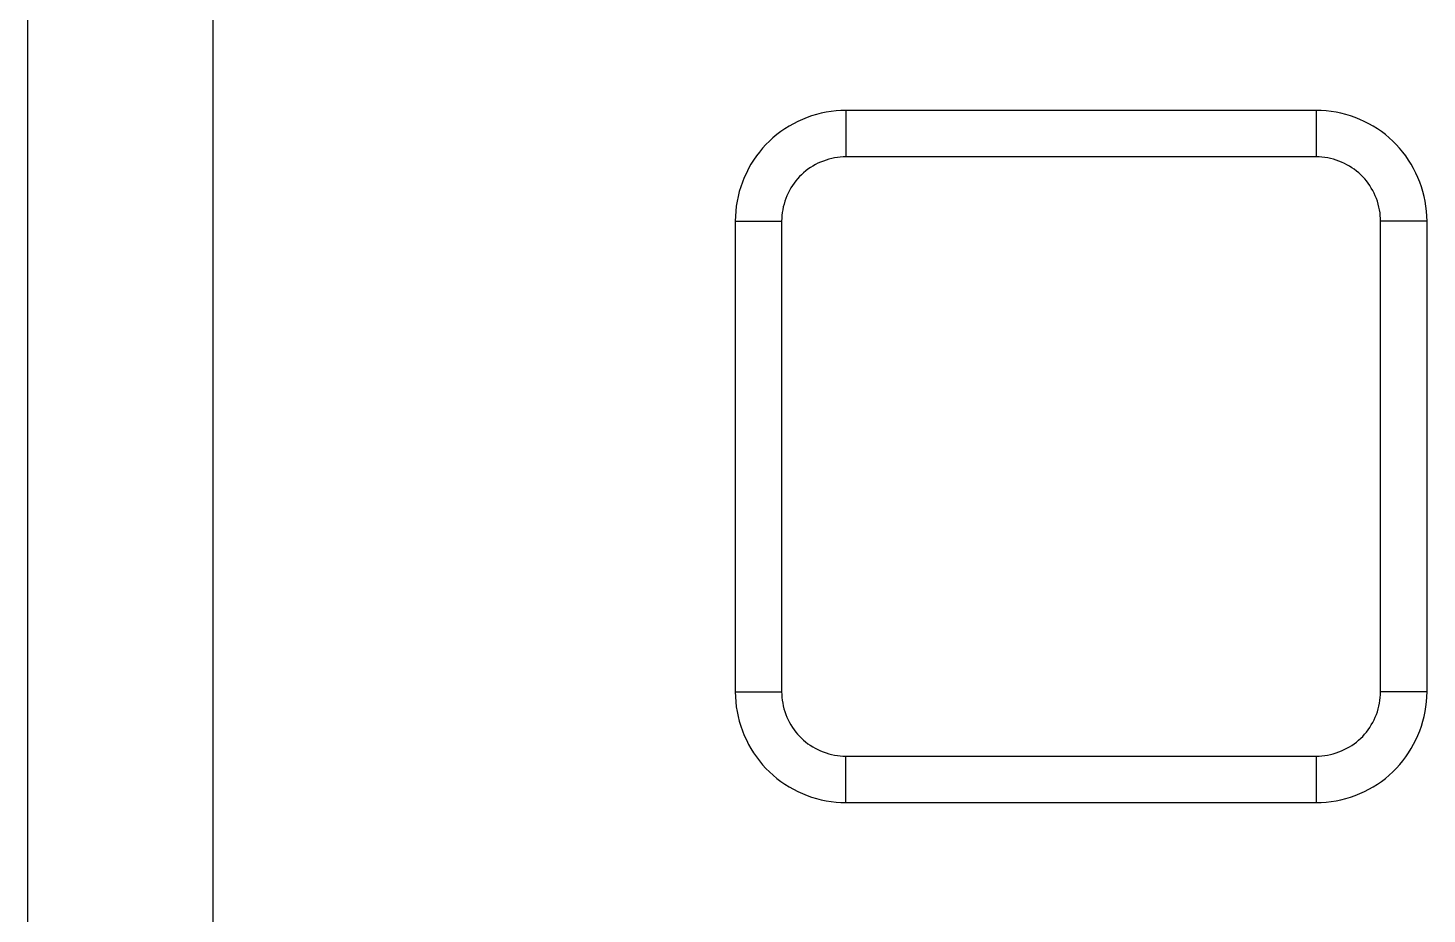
# Model space of a CAD drawing. Extents: x 0 to 290, y 0 to 931.
# Drawn here: x 172.53 to 192.75, y 816.41 to 829.21 of the extents above; entities that cross this region are included whole.
import ezdxf

# ---------------------------------------------------------------- set-up
doc = ezdxf.new("R2010")
doc.units = 0
doc.layers.add('-15N-THT. THIẾT BỊ ĐÓNG MỞ', color=40, linetype='CONTINUOUS')

# ---------------------------------------------------------------- blocks, each defined once
blk = doc.blocks.new('06 - N - SC VSD ATV630D55~D90N4')
at = {"layer": '-15N-THT. THIẾT BỊ ĐÓNG MỞ'}
for p, q in [((27.527, 307.437), (27.527, 419.837)), ((30.2, 419.82), (30.2, 307.42)), ((38.788, 362.216), (38.721, 362.189)), ((38.855, 362.24), (38.788, 362.216)), ((38.924, 362.261), (38.855, 362.24)), ((38.994, 362.279), (38.924, 362.261)), ((39.064, 362.293), (38.994, 362.279)), ((39.135, 362.305), (39.064, 362.293)), ((39.207, 362.313), (39.135, 362.305)), ((39.278, 362.318), (39.207, 362.313)), ((39.35, 362.32), (39.278, 362.318)), ((46.15, 362.32), (39.35, 362.32)), ((39.35, 362.32), (39.35, 362.304)), ((39.35, 362.304), (39.35, 362.285)), ((39.35, 362.285), (39.35, 362.262)), ((39.35, 362.262), (39.35, 362.237)), ((39.35, 362.237), (39.35, 362.208)), ((39.35, 362.208), (39.35, 362.177)), ((46.222, 362.318), (46.15, 362.32)), ((46.15, 362.32), (46.15, 362.304)), ((46.15, 362.304), (46.15, 362.285)), ((46.15, 362.285), (46.15, 362.262)), ((46.15, 362.262), (46.15, 362.237)), ((46.15, 362.237), (46.15, 362.208)), ((46.15, 362.208), (46.15, 362.177)), ((46.293, 362.313), (46.222, 362.318)), ((46.365, 362.305), (46.293, 362.313)), ((46.436, 362.293), (46.365, 362.305)), ((46.506, 362.278), (46.436, 362.293)), ((46.576, 362.261), (46.506, 362.278)), ((46.645, 362.24), (46.576, 362.261)), ((46.712, 362.216), (46.645, 362.24)), ((46.779, 362.189), (46.712, 362.216)), ((38.409, 362.013), (38.352, 361.97)), ((38.468, 362.054), (38.409, 362.013)), ((38.529, 362.092), (38.468, 362.054)), ((38.591, 362.127), (38.529, 362.092)), ((38.655, 362.159), (38.591, 362.127)), ((38.721, 362.189), (38.655, 362.159)), ((39.35, 362.177), (39.35, 362.143)), ((39.35, 362.143), (39.35, 362.106)), ((39.35, 362.106), (39.35, 362.068)), ((39.35, 362.068), (39.35, 362.027)), ((39.35, 362.027), (39.35, 361.984)), ((46.15, 362.177), (46.15, 362.143)), ((46.15, 362.143), (46.15, 362.106)), ((46.15, 362.106), (46.15, 362.068)), ((46.15, 362.068), (46.15, 362.027)), ((46.15, 362.027), (46.15, 361.984)), ((46.844, 362.159), (46.779, 362.189)), ((46.908, 362.127), (46.844, 362.159)), ((46.971, 362.092), (46.908, 362.127)), ((47.032, 362.054), (46.971, 362.092)), ((47.091, 362.013), (47.032, 362.054)), ((47.148, 361.97), (47.091, 362.013)), ((38.193, 361.825), (38.145, 361.773)), ((38.244, 361.876), (38.193, 361.825)), ((38.296, 361.924), (38.244, 361.876)), ((38.352, 361.97), (38.296, 361.924)), ((39.35, 361.984), (39.35, 361.939)), ((39.35, 361.939), (39.35, 361.893)), ((39.35, 361.893), (39.35, 361.846)), ((39.35, 361.846), (39.35, 361.798)), ((39.35, 361.798), (39.35, 361.749)), ((46.15, 361.893), (46.149, 361.846)), ((46.149, 361.846), (46.149, 361.798)), ((46.149, 361.798), (46.149, 361.749)), ((46.15, 361.984), (46.15, 361.939)), ((46.15, 361.939), (46.15, 361.893)), ((47.203, 361.925), (47.148, 361.97)), ((47.255, 361.877), (47.203, 361.925)), ((47.306, 361.826), (47.255, 361.877)), ((47.354, 361.774), (47.306, 361.826)), ((38.016, 361.602), (37.978, 361.541)), ((38.057, 361.661), (38.016, 361.602)), ((38.1, 361.718), (38.057, 361.661)), ((38.145, 361.773), (38.1, 361.718)), ((39.064, 361.603), (39.024, 361.588)), ((39.105, 361.615), (39.064, 361.603)), ((39.146, 361.625), (39.105, 361.615)), ((39.187, 361.634), (39.146, 361.625)), ((39.228, 361.641), (39.187, 361.634)), ((39.269, 361.645), (39.228, 361.641)), ((39.31, 361.648), (39.269, 361.645)), ((39.35, 361.649), (39.31, 361.648)), ((39.35, 361.749), (39.35, 361.699)), ((39.35, 361.699), (39.35, 361.649)), ((46.149, 361.649), (39.35, 361.649)), ((46.149, 361.749), (46.149, 361.699)), ((46.149, 361.699), (46.149, 361.649)), ((46.192, 361.648), (46.149, 361.649)), ((46.232, 361.645), (46.192, 361.648)), ((46.273, 361.64), (46.232, 361.645)), ((46.315, 361.633), (46.273, 361.64)), ((46.356, 361.625), (46.315, 361.633)), ((46.396, 361.614), (46.356, 361.625)), ((46.437, 361.602), (46.396, 361.614)), ((46.477, 361.588), (46.437, 361.602)), ((47.4, 361.718), (47.354, 361.774)), ((47.443, 361.661), (47.4, 361.718)), ((47.484, 361.602), (47.443, 361.661)), ((47.522, 361.541), (47.484, 361.602)), ((37.911, 361.414), (37.881, 361.349)), ((37.943, 361.479), (37.911, 361.414)), ((37.978, 361.541), (37.943, 361.479)), ((38.708, 361.391), (38.679, 361.363)), ((38.738, 361.419), (38.708, 361.391)), ((38.769, 361.445), (38.738, 361.419)), ((38.802, 361.47), (38.769, 361.445)), ((38.836, 361.493), (38.802, 361.47)), ((38.872, 361.515), (38.836, 361.493)), ((38.909, 361.536), (38.872, 361.515)), ((38.946, 361.555), (38.909, 361.536)), ((38.985, 361.573), (38.946, 361.555)), ((39.024, 361.588), (38.985, 361.573)), ((46.516, 361.572), (46.477, 361.588)), ((46.555, 361.554), (46.516, 361.572)), ((46.593, 361.535), (46.555, 361.554)), ((46.629, 361.514), (46.593, 361.535)), ((46.665, 361.492), (46.629, 361.514)), ((46.699, 361.469), (46.665, 361.492)), ((46.732, 361.444), (46.699, 361.469)), ((46.763, 361.418), (46.732, 361.444)), ((46.793, 361.391), (46.763, 361.418)), ((47.557, 361.479), (47.522, 361.541)), ((47.589, 361.415), (47.557, 361.479)), ((47.619, 361.349), (47.589, 361.415)), ((37.83, 361.215), (37.809, 361.146)), ((37.854, 361.282), (37.83, 361.215)), ((37.881, 361.349), (37.854, 361.282)), ((38.556, 361.199), (38.535, 361.163)), ((38.578, 361.235), (38.556, 361.199)), ((38.601, 361.269), (38.578, 361.235)), ((38.626, 361.302), (38.601, 361.269)), ((38.652, 361.333), (38.626, 361.302)), ((38.679, 361.363), (38.652, 361.333)), ((46.821, 361.362), (46.793, 361.391)), ((46.849, 361.332), (46.821, 361.362)), ((46.875, 361.301), (46.849, 361.332)), ((46.9, 361.268), (46.875, 361.301)), ((46.923, 361.234), (46.9, 361.268)), ((46.945, 361.198), (46.923, 361.234)), ((46.966, 361.161), (46.945, 361.198)), ((47.646, 361.282), (47.619, 361.349)), ((47.67, 361.215), (47.646, 361.282)), ((47.691, 361.146), (47.67, 361.215)), ((37.777, 361.006), (37.765, 360.935)), ((37.792, 361.076), (37.777, 361.006)), ((37.809, 361.146), (37.792, 361.076)), ((38.468, 361.007), (38.456, 360.966)), ((38.482, 361.047), (38.468, 361.007)), ((38.498, 361.086), (38.482, 361.047)), ((38.516, 361.125), (38.498, 361.086)), ((38.535, 361.163), (38.516, 361.125)), ((46.985, 361.124), (46.966, 361.161)), ((47.003, 361.085), (46.985, 361.124)), ((47.018, 361.046), (47.003, 361.085)), ((47.032, 361.006), (47.018, 361.046)), ((47.045, 360.965), (47.032, 361.006)), ((47.709, 361.076), (47.691, 361.146)), ((47.723, 361.006), (47.709, 361.076)), ((47.735, 360.935), (47.723, 361.006)), ((37.752, 360.792), (37.75, 360.72)), ((37.757, 360.863), (37.752, 360.792)), ((37.765, 360.935), (37.757, 360.863)), ((38.425, 360.802), (38.422, 360.762)), ((38.43, 360.843), (38.425, 360.802)), ((38.437, 360.885), (38.43, 360.843)), ((38.445, 360.926), (38.437, 360.885)), ((38.456, 360.966), (38.445, 360.926)), ((47.055, 360.924), (47.045, 360.965)), ((47.064, 360.883), (47.055, 360.924)), ((47.071, 360.842), (47.064, 360.883)), ((47.075, 360.801), (47.071, 360.842)), ((47.078, 360.76), (47.075, 360.801)), ((47.743, 360.864), (47.735, 360.935)), ((47.748, 360.792), (47.743, 360.864)), ((47.75, 360.72), (47.748, 360.792)), ((37.75, 360.72), (37.75, 353.92)), ((37.75, 360.72), (37.766, 360.72)), ((37.766, 360.72), (37.785, 360.72)), ((37.785, 360.72), (37.808, 360.72)), ((37.808, 360.72), (37.833, 360.72)), ((37.833, 360.72), (37.862, 360.72)), ((37.862, 360.72), (37.893, 360.72)), ((37.893, 360.72), (37.927, 360.72)), ((37.927, 360.72), (37.964, 360.72)), ((37.964, 360.72), (38.002, 360.72)), ((38.002, 360.72), (38.043, 360.72)), ((38.043, 360.72), (38.086, 360.72)), ((38.086, 360.72), (38.131, 360.72)), ((38.131, 360.72), (38.177, 360.72)), ((38.177, 360.72), (38.224, 360.719)), ((38.224, 360.719), (38.272, 360.719)), ((38.272, 360.719), (38.321, 360.719)), ((38.321, 360.719), (38.371, 360.719)), ((38.371, 360.719), (38.421, 360.719)), ((38.422, 360.762), (38.421, 360.719)), ((38.421, 360.719), (38.421, 353.92)), ((47.079, 360.72), (47.078, 360.76)), ((47.129, 360.72), (47.079, 360.72)), ((47.079, 353.921), (47.079, 360.72)), ((47.228, 360.72), (47.129, 360.72)), ((47.276, 360.72), (47.228, 360.72)), ((47.323, 360.72), (47.276, 360.72)), ((47.369, 360.72), (47.323, 360.72)), ((47.457, 360.72), (47.369, 360.72)), ((47.498, 360.72), (47.457, 360.72)), ((47.573, 360.72), (47.498, 360.72)), ((47.607, 360.72), (47.573, 360.72)), ((47.715, 360.72), (47.607, 360.72)), ((47.734, 360.72), (47.715, 360.72)), ((47.75, 360.72), (47.734, 360.72)), ((47.75, 353.92), (47.75, 360.72)), ((37.75, 353.92), (37.752, 353.848)), ((37.75, 353.92), (37.766, 353.92)), ((37.766, 353.92), (37.862, 353.92)), ((37.862, 353.92), (37.893, 353.92)), ((37.893, 353.92), (37.964, 353.92)), ((37.964, 353.92), (38.002, 353.92)), ((38.002, 353.92), (38.086, 353.92)), ((38.086, 353.92), (38.131, 353.92)), ((38.131, 353.92), (38.224, 353.92)), ((38.224, 353.92), (38.272, 353.92)), ((38.272, 353.92), (38.321, 353.92)), ((38.321, 353.92), (38.371, 353.92)), ((38.371, 353.92), (38.421, 353.92)), ((38.421, 353.92), (38.422, 353.88)), ((47.078, 353.879), (47.079, 353.921)), ((47.129, 353.921), (47.079, 353.921)), ((47.179, 353.921), (47.129, 353.921)), ((47.228, 353.921), (47.179, 353.921)), ((47.276, 353.921), (47.228, 353.921)), ((47.323, 353.92), (47.276, 353.921)), ((47.369, 353.92), (47.323, 353.92)), ((47.414, 353.92), (47.369, 353.92)), ((47.457, 353.92), (47.414, 353.92)), ((47.498, 353.92), (47.457, 353.92)), ((47.536, 353.92), (47.498, 353.92)), ((47.573, 353.92), (47.536, 353.92)), ((47.607, 353.92), (47.573, 353.92)), ((47.638, 353.92), (47.607, 353.92)), ((47.667, 353.92), (47.638, 353.92)), ((47.692, 353.92), (47.667, 353.92)), ((47.715, 353.92), (47.692, 353.92)), ((47.734, 353.92), (47.715, 353.92)), ((47.75, 353.92), (47.734, 353.92)), ((47.748, 353.848), (47.75, 353.92)), ((37.752, 353.848), (37.757, 353.776)), ((37.757, 353.776), (37.765, 353.705)), ((38.422, 353.88), (38.425, 353.839)), ((38.425, 353.839), (38.429, 353.798)), ((38.429, 353.798), (38.436, 353.757)), ((38.436, 353.757), (38.445, 353.716)), ((38.445, 353.716), (38.455, 353.675)), ((47.044, 353.674), (47.055, 353.714)), ((47.055, 353.714), (47.063, 353.755)), ((47.063, 353.755), (47.07, 353.796)), ((47.07, 353.796), (47.075, 353.838)), ((47.075, 353.838), (47.078, 353.879)), ((47.735, 353.705), (47.743, 353.777)), ((47.743, 353.777), (47.748, 353.848)), ((37.765, 353.705), (37.777, 353.634)), ((37.777, 353.634), (37.791, 353.564)), ((37.791, 353.564), (37.809, 353.494)), ((38.455, 353.675), (38.468, 353.634)), ((38.468, 353.634), (38.482, 353.594)), ((38.482, 353.594), (38.497, 353.555)), ((38.497, 353.555), (38.515, 353.516)), ((38.515, 353.516), (38.534, 353.479)), ((46.965, 353.477), (46.984, 353.515)), ((46.984, 353.515), (47.002, 353.554)), ((47.002, 353.554), (47.018, 353.593)), ((47.018, 353.593), (47.032, 353.633)), ((47.032, 353.633), (47.044, 353.674)), ((47.691, 353.494), (47.708, 353.564)), ((47.708, 353.564), (47.723, 353.634)), ((47.723, 353.634), (47.735, 353.705)), ((37.809, 353.494), (37.83, 353.425)), ((37.83, 353.425), (37.854, 353.358)), ((37.854, 353.358), (37.881, 353.291)), ((38.534, 353.479), (38.555, 353.442)), ((38.555, 353.442), (38.577, 353.406)), ((38.577, 353.406), (38.6, 353.372)), ((38.6, 353.372), (38.625, 353.339)), ((38.625, 353.339), (38.651, 353.308)), ((38.651, 353.308), (38.679, 353.278)), ((46.821, 353.277), (46.848, 353.307)), ((46.848, 353.307), (46.874, 353.338)), ((46.874, 353.338), (46.899, 353.371)), ((46.899, 353.371), (46.922, 353.405)), ((46.922, 353.405), (46.944, 353.441)), ((46.944, 353.441), (46.965, 353.477)), ((47.619, 353.291), (47.646, 353.358)), ((47.646, 353.358), (47.67, 353.426)), ((47.67, 353.426), (47.691, 353.494)), ((37.881, 353.291), (37.911, 353.225)), ((37.911, 353.225), (37.943, 353.161)), ((37.943, 353.161), (37.978, 353.099)), ((38.679, 353.278), (38.707, 353.249)), ((38.707, 353.249), (38.737, 353.222)), ((38.737, 353.222), (38.768, 353.196)), ((38.768, 353.196), (38.801, 353.171)), ((38.801, 353.171), (38.835, 353.148)), ((38.835, 353.148), (38.871, 353.126)), ((38.871, 353.126), (38.907, 353.105)), ((38.907, 353.105), (38.945, 353.086)), ((46.554, 353.085), (46.591, 353.104)), ((46.591, 353.104), (46.628, 353.125)), ((46.628, 353.125), (46.664, 353.147)), ((46.664, 353.147), (46.698, 353.17)), ((46.698, 353.17), (46.731, 353.195)), ((46.731, 353.195), (46.762, 353.221)), ((46.762, 353.221), (46.792, 353.249)), ((46.792, 353.249), (46.821, 353.277)), ((47.522, 353.099), (47.557, 353.162)), ((47.557, 353.162), (47.589, 353.226)), ((47.589, 353.226), (47.619, 353.291)), ((37.978, 353.099), (38.016, 353.038)), ((38.016, 353.038), (38.057, 352.979)), ((38.057, 352.979), (38.1, 352.921)), ((38.1, 352.921), (38.146, 352.866)), ((38.945, 353.086), (38.984, 353.068)), ((38.984, 353.068), (39.023, 353.052)), ((39.023, 353.052), (39.063, 353.038)), ((39.063, 353.038), (39.104, 353.026)), ((39.104, 353.026), (39.144, 353.015)), ((39.144, 353.015), (39.185, 353.007)), ((39.185, 353.007), (39.227, 353)), ((39.227, 353), (39.268, 352.995)), ((39.268, 352.995), (39.308, 352.992)), ((39.308, 352.992), (39.351, 352.991)), ((39.351, 352.991), (46.15, 352.991)), ((39.351, 352.941), (39.351, 352.991)), ((39.351, 352.891), (39.351, 352.941)), ((46.15, 352.991), (46.191, 352.992)), ((46.15, 352.991), (46.15, 352.32)), ((46.191, 352.992), (46.231, 352.995)), ((46.231, 352.995), (46.272, 352.999)), ((46.272, 352.999), (46.313, 353.006)), ((46.313, 353.006), (46.354, 353.015)), ((46.354, 353.015), (46.395, 353.025)), ((46.395, 353.025), (46.436, 353.038)), ((46.436, 353.038), (46.476, 353.052)), ((46.476, 353.052), (46.515, 353.067)), ((46.515, 353.067), (46.554, 353.085)), ((47.355, 352.868), (47.4, 352.922)), ((47.4, 352.922), (47.443, 352.979)), ((47.443, 352.979), (47.484, 353.038)), ((47.484, 353.038), (47.522, 353.099)), ((38.146, 352.866), (38.194, 352.814)), ((38.194, 352.814), (38.245, 352.763)), ((38.245, 352.763), (38.297, 352.715)), ((38.297, 352.715), (38.352, 352.67)), ((39.35, 352.747), (39.351, 352.794)), ((39.35, 352.701), (39.35, 352.747)), ((39.35, 352.656), (39.35, 352.701)), ((39.351, 352.842), (39.351, 352.891)), ((39.351, 352.794), (39.351, 352.842)), ((47.149, 352.67), (47.204, 352.716)), ((47.204, 352.716), (47.256, 352.764)), ((47.256, 352.764), (47.307, 352.815)), ((47.307, 352.815), (47.355, 352.868)), ((38.352, 352.67), (38.409, 352.627)), ((38.409, 352.627), (38.468, 352.586)), ((38.468, 352.586), (38.529, 352.548)), ((38.529, 352.548), (38.592, 352.513)), ((38.592, 352.513), (38.656, 352.481)), ((39.35, 352.613), (39.35, 352.656)), ((39.35, 352.572), (39.35, 352.613)), ((39.35, 352.534), (39.35, 352.572)), ((39.35, 352.497), (39.35, 352.534)), ((39.35, 352.463), (39.35, 352.497)), ((46.845, 352.481), (46.909, 352.513)), ((46.909, 352.513), (46.971, 352.548)), ((46.971, 352.548), (47.032, 352.586)), ((47.032, 352.586), (47.091, 352.627)), ((47.091, 352.627), (47.149, 352.67)), ((38.656, 352.481), (38.721, 352.451)), ((38.721, 352.451), (38.788, 352.424)), ((38.788, 352.424), (38.855, 352.4)), ((38.855, 352.4), (38.924, 352.379)), ((38.924, 352.379), (38.994, 352.362)), ((38.994, 352.362), (39.064, 352.347)), ((39.064, 352.347), (39.135, 352.335)), ((39.135, 352.335), (39.207, 352.327)), ((39.207, 352.327), (39.278, 352.322)), ((39.278, 352.322), (39.35, 352.32)), ((39.35, 352.432), (39.35, 352.463)), ((39.35, 352.403), (39.35, 352.432)), ((39.35, 352.378), (39.35, 352.403)), ((39.35, 352.355), (39.35, 352.378)), ((39.35, 352.336), (39.35, 352.355)), ((39.35, 352.32), (39.35, 352.336)), ((39.35, 352.32), (46.15, 352.32)), ((46.15, 352.32), (46.222, 352.322)), ((46.222, 352.322), (46.294, 352.327)), ((46.294, 352.327), (46.365, 352.335)), ((46.365, 352.335), (46.436, 352.347)), ((46.436, 352.347), (46.506, 352.361)), ((46.506, 352.361), (46.576, 352.379)), ((46.576, 352.379), (46.645, 352.4)), ((46.645, 352.4), (46.713, 352.424)), ((46.713, 352.424), (46.779, 352.451)), ((46.779, 352.451), (46.845, 352.481))]:
    blk.add_line(p, q, dxfattribs=at)

msp = doc.modelspace()

# ---------------------------------------------------------------- block references
msp.add_blockref('06 - N - SC VSD ATV630D55~D90N4', (145, 465.7))

doc.saveas('drawing.dxf')
